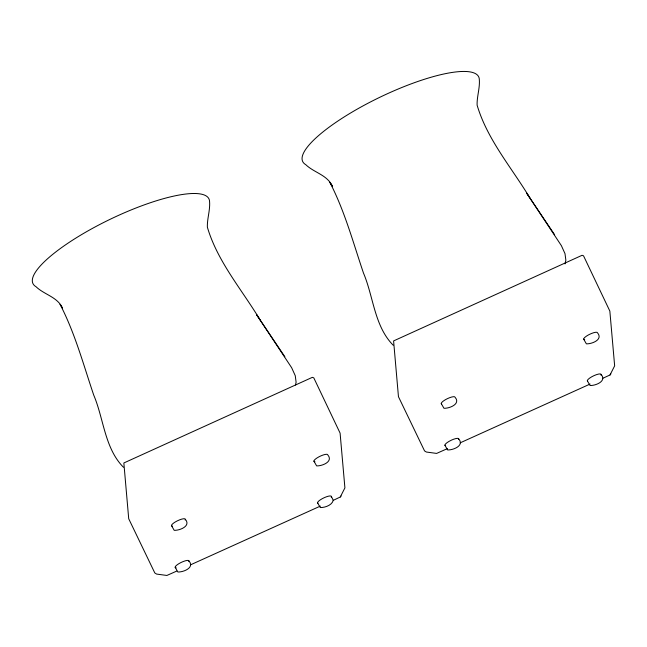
<?xml version="1.0" encoding="UTF-8"?>
<svg xmlns="http://www.w3.org/2000/svg" width="647" height="647" viewBox="0 0 647 647"><rect width="100%" height="100%" fill="white"/><g stroke="black" fill="none" stroke-linecap="round" stroke-linejoin="round"><path stroke-width="0.97" d="M295.477 385.014L296.108 382.215L295.258 375.705L291.651 367.722L256.681 314.854L284.866 356.748M565.009 263.903L565.858 260.175L565.001 253.664L561.394 245.674L526.423 192.806L554.608 234.707M317.572 502.808L320.289 507.555C325.004 507.669 331.984 505.226 333.254 500.349L340.29 497.001L344.908 487.887L340.096 433.126L313.787 377.848L312.339 377.347L123.852 462.969L128.713 518.748L154.803 572.951L156.631 574.083L166.886 575.458L176.704 571.091M602.988 378.22L610.032 374.961L614.65 365.846L609.846 311.078L583.529 255.808L582.082 255.298L393.594 340.92L398.455 396.7L424.545 450.91L426.381 452.035L436.628 453.418L447.368 448.63M340.29 497.001L341.09 496.006M610.032 374.961L610.841 373.966M190.517 564.839L320.354 506.1M460.26 442.799L590.096 384.051M393.198 345.223C374.346 326.161 373.513 296.633 363.485 273.074C353.133 242.544 344.722 211.027 329.816 182.3L332.356 186.069M123.456 467.271C104.604 448.209 103.763 418.682 93.734 395.123C83.39 364.593 74.979 333.076 60.066 304.349L61.085 305.853M332.299 186.037C327.034 174.771 314.046 172.7 305.699 164.613A97.648 24.449 -25.7 0 1 376.877 98.716A97.648 24.449 -25.7 0 1 479.29 79.096C480.09 87.935 476.831 96.403 477.106 105.138C487.231 139.509 511.575 167.524 529.812 197.82M62.549 308.085C57.292 296.819 44.303 294.749 35.957 286.661A97.648 24.449 -25.7 0 1 107.127 220.764A97.648 24.449 -25.7 0 1 209.547 201.144C210.348 209.984 207.089 218.451 207.363 227.178C217.489 261.55 241.832 289.573 260.07 319.869M601.168 374.5C607.096 381.309 595.369 385.782 590.04 385.507L587.322 380.768M583.659 339.101L586.376 343.84C591.714 344.123 603.441 339.643 597.513 332.833A7.635 1.909 -25.7 0 0 588.624 334.822A7.635 1.909 -25.7 0 0 584.678 339.691M458.739 438.941C464.675 445.751 452.94 450.223 447.611 449.948L444.893 445.201M441.238 403.542L443.955 408.281C449.285 408.556 461.012 404.084 455.084 397.274A7.635 1.909 -25.7 0 0 447.077 398.811A7.635 1.909 -25.7 0 0 441.521 403.954M331.418 496.548L333.254 500.349M313.916 461.141L316.634 465.889C321.963 466.163 333.69 461.691 327.762 454.881A7.635 1.909 -25.7 0 0 318.874 456.863A7.635 1.909 -25.7 0 0 314.935 461.74M185.341 519.323C191.269 526.132 179.542 530.605 174.205 530.33L171.487 525.582M188.997 560.981C194.925 567.799 183.198 572.271 177.868 571.997L175.151 567.249M172.506 526.181A7.635 1.909 -25.7 0 1 177.335 520.851A7.635 1.909 -25.7 0 1 185.147 519.953M176.162 567.84A7.635 1.909 -25.7 0 1 180.99 562.518A7.635 1.909 -25.7 0 1 188.803 561.612M317.855 503.229A7.635 1.909 -25.7 0 1 324.317 497.648A7.635 1.909 -25.7 0 1 331.232 497.179M445.176 445.621A7.635 1.909 -25.7 0 1 451.638 440.049A7.635 1.909 -25.7 0 1 458.553 439.572M587.605 381.18A7.635 1.909 -25.7 0 1 594.067 375.608A7.635 1.909 -25.7 0 1 600.974 375.131"/></g></svg>
